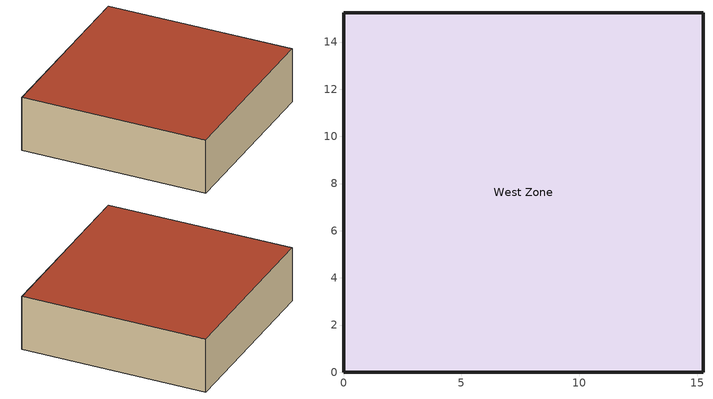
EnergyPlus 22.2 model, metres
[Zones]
West Zone
 floor adiabatic (FLOOR): 15.24,0 0,0 0,15.24 15.24,15.24 z0
 wall outside (R13WALL): 0,0 15.24,0 15.24,15.24 0,15.24 0,0 z0:4.57
 roof outside (ROOF31): 0,15.24 0,0 15.24,0 15.24,15.24 z4.57
[Building]
Bldg: North Axis {deg}=0; Terrain=Suburbs; Loads Convergence Tolerance Value {W}=0.05; Temperature Convergence Tolerance Value {deltaC}=0.05; Solar Distribution=MinimalShadowing; Maximum Number of Warmup Days=30; Minimum Number of Warmup Days=6
[Site:Location]
CHICAGO_IL_USA TMY2-94846: Latitude {deg}=41.78; Longitude {deg}=-87.75; Time Zone {hr}=-6; Elevation {m}=190
[SizingPeriod:DesignDay] Day of Month=21; Humidity Condition Type=Wetbulb; Barometric Pressure {Pa}=99063; Rain Indicator=No; Snow Indicator=No; Daylight Saving Time Indicator=No; Solar Model Indicator=ASHRAEClearSky; Sky Clearness=1
Name | Month | Day Type | Maximum Dry-Bulb Temperature {C} | Daily Dry-Bulb Temperature Range {deltaC} | Wetbulb or DewPoint at Maximum Dry-Bulb {C} | Wind Speed {m/s} | Wind Direction {deg}
CHICAGO_IL_USA Annual Heating 99% Design Conditions DB | 1 | WinterDesignDay | -17.3 | 0 | -17.3 | 4.9 | 270
CHICAGO_IL_USA Annual Cooling 1% Design Conditions DB/MCWB | 7 | SummerDesignDay | 31.5 | 10.7 | 23 | 5.3 | 230
[Site:GroundTemperature:BuildingSurface]
22.03, 22.03, 22.13, 22.3, 22.43, 22.52, 22.62, 22.77, 22.78, 22.55, 22.44, 22.2
[Material:NoMass] Roughness=Rough; Thermal Absorptance=0.9; Solar Absorptance=0.75; Visible Absorptance=0.75
Name | Thermal Resistance {m2-K/W}
R13LAYER | 2.290965
R31LAYER | 5.456
[Material]
C5 - 4 IN HW CONCRETE: Roughness=MediumRough; Thickness {m}=0.101498; Conductivity {W/m-K}=1.729577; Density {kg/m3}=2242.585; Specific Heat {J/kg-K}=836.8; Thermal Absorptance=0.9; Solar Absorptance=0.65; Visible Absorptance=0.65
[Construction]
R13WALL: R13LAYER
FLOOR: C5 - 4 IN HW CONCRETE
ROOF31: R31LAYER
[Fan:OnOff]
Zone1PTHPFan: Availability Schedule=FanAndCoilAvailSched; Fan Total Efficiency=0.6; Pressure Rise {Pa}=75; Maximum Flow Rate {m3/s}=autosize; Motor Efficiency=0.8; Motor In Airstream Fraction=1
[Zone]
West Zone: 0, 0, 0, 1, 1, autocalculate, autocalculate
[DesignSpecification:OutdoorAir]
SZ DSOA WEST ZONE: Outdoor Air Method=Flow/Zone; Outdoor Air Flow per Zone {m3/s}=0.003
[Sizing:Zone]
WEST ZONE: Zone Cooling Design Supply Air Temperature Input Method=SupplyAirTemperature; Zone Cooling Design Supply Air Temperature {C}=12; Zone Heating Design Supply Air Temperature Input Method=SupplyAirTemperature; Zone Heating Design Supply Air Temperature {C}=50; Zone Cooling Design Supply Air Humidity Ratio {kgWater/kgDryAir}=0.008; Zone Heating Design Supply Air Humidity Ratio {kgWater/kgDryAir}=0.008; Design Specification Outdoor Air Object=SZ DSOA WEST ZONE; Zone Heating Sizing Factor=0; Zone Cooling Sizing Factor=0; Cooling Design Air Flow Method=DesignDay; Cooling Design Air Flow Rate {m3/s}=0; Heating Design Air Flow Method=DesignDay; Heating Design Air Flow Rate {m3/s}=0; Account for Dedicated Outdoor Air System=No; Dedicated Outdoor Air System Control Strategy=NeutralSupplyAir; Dedicated Outdoor Air Low Setpoint Temperature for Design {C}=autosize; Dedicated Outdoor Air High Setpoint Temperature for Design {C}=autosize; Zone Load Sizing Method=Sensible Load Only No Latent Load; Zone Latent Cooling Design Supply Air Humidity Ratio Input Method=HumidityRatioDifference; Zone Cooling Design Supply Air Humidity Ratio Difference {kgWater/kgDryAir}=0.005; Zone Latent Heating Design Supply Air Humidity Ratio Input Method=HumidityRatioDifference; Zone Humidification Design Supply Air Humidity Ratio Difference {kgWater/kgDryAir}=0.005
[Sizing:Plant]
Hot Water Loop: Loop Type=heating; Design Loop Exit Temperature {C}=82; Loop Design Temperature Difference {deltaC}=11
[People]
WEST ZONE: Zone or ZoneList or Space or SpaceList=WEST ZONE; Number of People Schedule=OFFICE OCCUPANCY; Number of People Calculation Method=people; Number of People=3; Fraction Radiant=0.3; Activity Level Schedule=Activity Sch; Carbon Dioxide Generation Rate {m3/s-W}=3.82E-8; Mean Radiant Temperature Calculation Type=zoneaveraged; Work Efficiency Schedule=Work Eff Sch; Clothing Insulation Calculation Method=ClothingInsulationSchedule; Clothing Insulation Schedule=Clothing Sch; Air Velocity Schedule=Air Velo Sch; Thermal Comfort Model 1 Type=FANGER
[Lights]
WEST ZONE Lights 1: Zone or ZoneList or Space or SpaceList=WEST ZONE; Schedule=OFFICE LIGHTING; Design Level Calculation Method=LightingLevel; Lighting Level {W}=1878.63; Return Air Fraction=0; Fraction Radiant=0.2; Fraction Visible=0.2; Fraction Replaceable=0
[ElectricEquipment]
WEST ZONE ElecEq 1: Zone or ZoneList or Space or SpaceList=WEST ZONE; Schedule=OFFICE EQUIP; Design Level Calculation Method=EquipmentLevel; Design Level {W}=1928.751; Fraction Latent=0; Fraction Radiant=0.3; Fraction Lost=0
[ZoneControl:Thermostat]
Zone 1 Thermostat: Zone or ZoneList=WEST ZONE; Control Type Schedule=West Zone Control Type Sched; Control 1=DualSetPoint
[ThermostatSetpoint:DualSetpoint]
DualSetPoint: Heating Setpoint Temperature Schedule=Heating Setpoints; Cooling Setpoint Temperature Schedule=Cooling Setpoints
[ZoneHVAC:PackagedTerminalHeatPump]
Zone1PTHP: Availability Schedule=FanAndCoilAvailSched; Cooling Supply Air Flow Rate {m3/s}=autosize; Heating Supply Air Flow Rate {m3/s}=autosize; No Load Supply Air Flow Rate {m3/s}=autosize; Cooling Outdoor Air Flow Rate {m3/s}=autosize; Heating Outdoor Air Flow Rate {m3/s}=autosize; No Load Outdoor Air Flow Rate {m3/s}=autosize; Supply Air Fan=Zone1PTHPFan; Heating Coil=Zone1PTHPDXHeatCoil; Heating Convergence Tolerance=0.001; Cooling Coil=Zone1PTHPDXCoolCoil; Cooling Convergence Tolerance=0.001; Supplemental Heating Coil=Zone1PTHPSupHeater; Maximum Supply Air Temperature from Supplemental Heater {C}=autosize; Maximum Outdoor Dry-Bulb Temperature for Supplemental Heater Operation {C}=21; Fan Placement=BlowThrough; Supply Air Fan Operating Mode Schedule=CyclingFanSch
[Zone equipment]
WEST ZONE: Zone1PTHP
[Coil:Cooling:DX:SingleSpeed]
Zone1PTHPDXCoolCoil: Availability Schedule=CoolingCoilAvailSched; Gross Rated Total Cooling Capacity {W}=autosize; Gross Rated Sensible Heat Ratio=autosize; Gross Rated Cooling COP {W/W}=3; Rated Air Flow Rate {m3/s}=autosize; Total Cooling Capacity Function of Temperature Curve=HPACCoolCapFT; Total Cooling Capacity Function of Flow Fraction Curve=HPACCoolCapFFF; Energy Input Ratio Function of Temperature Curve=HPACEIRFT; Energy Input Ratio Function of Flow Fraction Curve=HPACEIRFFF; Part Load Fraction Correlation Curve=HPACPLFFPLR
[Coil:Heating:Electric]
Zone1PTHPSupHeater: Availability Schedule=HeatingCoilAvailSched; Efficiency=1; Nominal Capacity {W}=autosize
[Coil:Heating:DX:SingleSpeed]
Zone1PTHPDXHeatCoil: Availability Schedule=HeatingCoilAvailSched; Gross Rated Heating Capacity {W}=autosize; Gross Rated Heating COP {W/W}=2.75; Rated Air Flow Rate {m3/s}=autosize; Heating Capacity Function of Temperature Curve=HPACHeatCapFT; Heating Capacity Function of Flow Fraction Curve=HPACHeatCapFFF; Energy Input Ratio Function of Temperature Curve=HPACHeatEIRFT; Energy Input Ratio Function of Flow Fraction Curve=HPACHeatEIRFFF; Part Load Fraction Correlation Curve=HPACCOOLPLFFPLR; Minimum Outdoor Dry-Bulb Temperature for Compressor Operation {C}=-8; Maximum Outdoor Dry-Bulb Temperature for Defrost Operation {C}=2; Crankcase Heater Capacity {W}=200; Maximum Outdoor Dry-Bulb Temperature for Crankcase Heater Operation {C}=10; Defrost Strategy=Resistive; Defrost Control=TIMED; Defrost Time Period Fraction=0.166667; Resistive Defrost Heater Capacity {W}=autosize
[Schedule:Compact]
Activity Sch: Through: 12/31, For: AllDays, Until: 24:00, 131.8
Work Eff Sch: Through: 12/31, For: AllDays, Until: 24:00, 0.2
Clothing Sch: Through: 3/31, For: AllDays, Until: 24:00, 0.5, Through: 9/30, For: AllDays, Until: 24:00, 0.9, Through: 12/31, For: AllDays, Until: 24:00, 0.5
Air Velo Sch: Through: 3/31, For: AllDays, Until: 24:00, 0.15, Through: 9/30, For: AllDays, Until: 24:00, 0.25, Through: 12/31, For: AllDays, Until: 24:00, 0.15
OFFICE OCCUPANCY: Through: 12/31, For: WeekDays SummerDesignDay, Until: 6:00, 0, Until: 7:00, 0.1, Until: 8:00, 0.5, Until: 12:00, 1, Until: 13:00, 0.5, Until: 16:00, 1, Until: 17:00, 0.5, Until: 18:00, 0.1, Until: 24:00, 0, For: WinterDesignDay, Until: 6:00, 0, Until: 7:00, 0.1, Until: 8:00, 0.5, Until: 12:00, 1, Until: 13:00, 0.5, Until: 16:00, 1, Until: 17:00, 0.5, Until: 18:00, 0.1, Until: 24:00, 0, For:AllOtherDays, Until: 24:00, 0
OFFICE EQUIP: Through: 12/31, For: WeekDays SummerDesignDay, Until: 8:00, 0, Until: 18:00, 1, Until: 24:00, 0, For: WinterDesignDay, Until: 8:00, 0, Until: 18:00, 1, Until: 24:00, 0, For: AllOtherDays, Until: 24:00, 0
OFFICE LIGHTING: Through: 12/31, For: WeekDays SummerDesignDay, Until: 6:00, 0.05, Until: 7:00, 0.2, Until: 17:00, 1, Until: 18:00, 0.5, Until: 24:00, 0.05, For: WinterDesignDay, Until: 6:00, 0.05, Until: 7:00, 0.2, Until: 17:00, 1, Until: 18:00, 0.5, Until: 24:00, 0.05, For: AllOtherDays, Until: 24:00, 0.05
FanAndCoilAvailSched; CoolingCoilAvailSched; HeatingCoilAvailSched: Through: 12/31, For: AllDays, Until: 24:00, 1
CyclingFanSch: Through: 12/31, For: AllDays, Until: 24:00, 0
Heating Setpoints: Through: 12/31, For: AllDays, Until: 24:00, 21
Cooling Setpoints: Through: 12/31, For: AllDays, Until: 24:00, 24
West Zone Control Type Sched: Through: 12/31, For: AllDays, Until: 24:00, 4
[Curve:Quadratic]
Name | Coefficient1 Constant | Coefficient2 x | Coefficient3 x**2 | Minimum Value of x | Maximum Value of x
HPACCoolCapFFF | 0.8 | 0.2 | 0 | 0.5 | 1.5
HPACEIRFFF | 1.1552 | -0.1808 | 0.0256 | 0.5 | 1.5
HPACPLFFPLR; HPACCOOLPLFFPLR | 1 | 0 | 0 | 0 | 1
HPACHeatEIRFFF | 1.3824 | -0.4336 | 0.0512 | 0 | 1
[Curve:Cubic]
HPACHeatCapFFF: Coefficient1 Constant=0.84; Coefficient2 x=0.16; Coefficient3 x**2=0; Coefficient4 x**3=0; Minimum Value of x=0.5; Maximum Value of x=1.5
[Curve:Biquadratic] Input Unit Type for X=Temperature; Input Unit Type for Y=Temperature; Output Unit Type=Dimensionless
Name | Coefficient1 Constant | Coefficient2 x | Coefficient3 x**2 | Coefficient4 y | Coefficient5 y**2 | Coefficient6 x*y | Minimum Value of x | Maximum Value of x | Minimum Value of y | Maximum Value of y | Minimum Curve Output | Maximum Curve Output
HPACHeatCapFT | 0.913597 | -0.000591772 | 0.000136017 | 0.012786 | 5.27533e-05 | -8.94155e-05 | 17.78 | 23.33 | -30.56 | 17.22 | 0.3166 | 1.255
HPACHeatEIRFT | 0.601984 | 0.0186496 | 0.000222563 | -0.00537656 | 0.000773762 | -0.000818204 | 17.78 | 23.33 | -30.56 | 17.22 | 0.8154 | 2.7325
HPACCoolCapFT | 0.942588 | 0.00954335 | 0.00068377 | -0.0110427 | 5.249e-06 | -9.72e-06 | 12.77778 | 23.88889 | 18 | 46.11111
HPACEIRFT | 0.342414 | 0.034885 | -0.0006237 | 0.00497722 | 0.000437951 | -0.000728028 | 12.77778 | 23.88889 | 18 | 46.11111
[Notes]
1ZoneEvapCooler.idf
Basic file description:  This file models a small one-zone house with a whole-house direct evaporative cooler system.
Because evaporative coolers cannot be controlled with the ZoneControl:Thermostat object,
this file illustrates how an evaporative cooler system can be thermostatically controlled
in a crude manner using the AvailabilityManager objects:
AvailabilityManager:LowTemperatureTurnOff
AvailabilityManager:HighTemperatureTurnOn
Availability managers are capable of turning on or off the fan for an air system (or the pump
for a plant system) by monitoring temperature conditions at a user-specified system node.
In this model, the availability managers are monitoring the zone outlet air node to act as
a crude thermostatic control for the zone.
Keep in mind that availability manager control is "lagged".  This means that the node
conditions from the previous time step are used to make control decisions at the current
time step.
There are two ways to use the availability managers for controlling an evaporative cooler:
Method 1.  The fan is scheduled to be available at all times, meaning that the system
is on all the time by default.  This usually results in over-cooling.
To prevent over-cooling, the LOW TEMPERATURE TURN OFF object is used to
turn off the system fan when the temperature falls below the setpoint (23 C).
Method 2.  The fan is scheduled to be unavailable at all times, meaning that the system
is off all the time by default.  This usually results in under-cooling.
To prevent under-cooling, the HIGH TEMPERATURE TURN ON object is used to
turn on the system fan when the temperature rises above the setpoint (26 C).
With either method, all other equipment is scheduled to be always available.  In this file,
for demonstration purposes only, the fan is scheduled to be available from 12 AM-12 PM to
to demonstrate Method 1, and scheduled to be unavailable from 12 PM-12 AM for Method 2.
Note that ZoneControl:Thermostat is still used in this model to control the baseboard
heating in the winter, but it does not effect the evaporative cooler system.
Highlights:              Test of AvailabilityManagers for controlling an air system.
Simulation Location/Run: DENVER_STAPLETON_CO_USA_WMO_724690, 2 design days, 1 run period,
Run Control executes two design days (see RUN PERIOD object)
Location:                Denver, CO
Design Days:             DENVER_STAPLETON_CO_USA Annual Heating 99%, MaxDB=-16°C
DENVER_STAPLETON_CO_USA Annual Cooling (DB=>MWB) 1%, MaxDB=32.6°C MWB=15.5°C
Run Period (Weather File): Full Annual Simulation, DENVER_STAPLETON_CO_USA_WMO_724690
Run Control:             No zone or system sizing, design day run control (no weather file simulation)
Building:                Fictional 1 zone building with resistive walls based on 1ZoneUncontrolled example.
No windows.  No internal gains.  No internal mass.  The building is oriented due north.
Floor Area:              232.25 m2
Number of Stories:       1
Data Source=ASHRAE 2009 Annual Design Conditions
CHICAGO_IL_USA Annual Heating 99% Design Conditions DB, MaxDB= -17.3°C
CHICAGO_IL_USA Annual Cooling 1% Design Conditions, MaxDB=  31.5°C MCWB=  23.0°C
